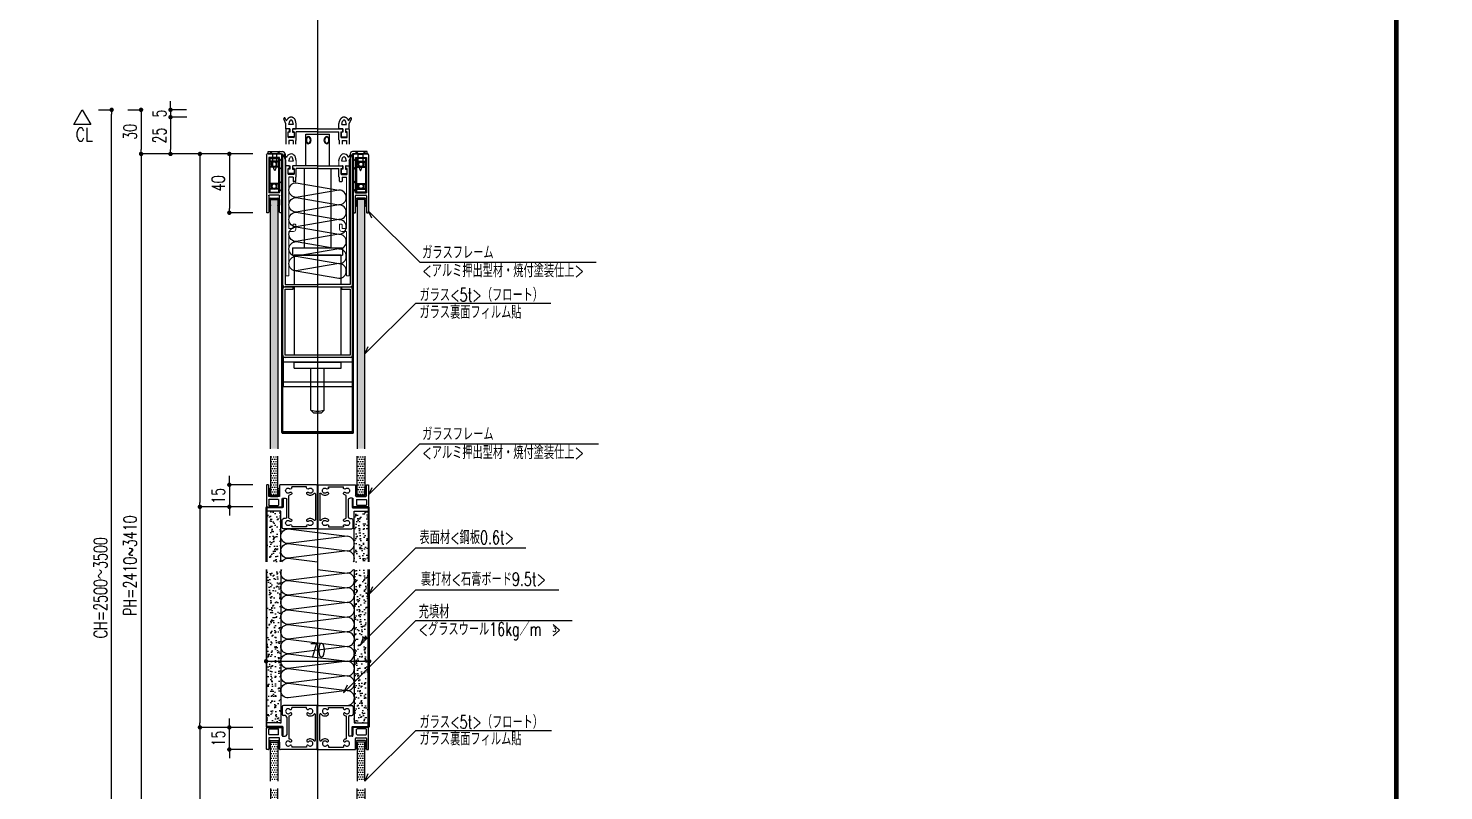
# Model space of a CAD drawing. Extents: x 21 to 47673, y 9 to 26406.
# Drawn here: x 19048 to 20010, y 19357 to 19875 of the extents above; entities that cross this region are included whole.
import ezdxf

# ---------------------------------------------------------------- set-up
doc = ezdxf.new("R2010")
doc.units = 0
doc.header["$LTSCALE"] = 10
doc.header["$PDMODE"] = 35
doc.header["$PDSIZE"] = 5
doc.linetypes.add('HIDDEN', pattern=[9.525, 6.35, -3.175])
for name, color, linetype in [('_図面枠', 7, 'Continuous'), ('_基準', 1, 'Continuous'), ('_文字', 3, 'Continuous'), ('_製品', 4, 'Continuous'), ('_製品寸法', 9, 'Continuous'), ('_製品点線', 6, 'Continuous')]:
    doc.layers.add(name, color=color, linetype=linetype)
doc.styles.add('OKAMURA', font='simplex8.shx', dxfattribs={"width": 0.7, "bigfont": 'BIGFONT.shx'})
doc.dimstyles.new('OKAMURA-003', dxfattribs={"dimscale": 3, "dimtxt": 3, "dimasz": 1, "dimexe": 0, "dimexo": 3, "dimgap": 1, "dimtad": 1, "dimdec": 3, "dimdsep": 46, "dimtxsty": 'OKAMURA', "dimblk1": 'DOT', "dimblk2": 'DOT', "dimsah": 1, "dimcen": 0, "dimclrd": 9, "dimclre": 9, "dimclrt": 3, "dimadec": 0, "dimazin": 0, "dimtfac": 1, "dimtdec": 3, "dimtix": 1, "dimtmove": 2, "dimatfit": 3, "dimldrblk": 'NONE', "dimfxl": 0, "dimtolj": 1, "dimarcsym": 0})
pattern_1 = [(127.5, (-4866.6654, -2766.763), (-4.8941324, -0.160003), [0, -3.8608, 0, -4.318, 0, -4.1275]), (97.5, (-4866.6654, -2766.763), (-7.168251, 4.495233), [0, -2.0828, 0, -3.4798, 0, -1.3335]), (57.5, (-4866.6654, -2769.887), (-0.014372, 7.9099237), [0, -1.27, 0, -4.572, 0, -5.969]), (47.5, (-4866.6654, -2769.887), (-2.229293, 7.6355645), [0, -0.635, 0, -2.9972, 0, -3.429])]
pattern_2 = [(127.5, (-4866.6654, -2761.763), (-4.8941324, -0.160003), [0, -3.8608, 0, -4.318, 0, -4.1275]), (97.5, (-4866.6654, -2761.763), (-7.168251, 4.495233), [0, -2.0828, 0, -3.4798, 0, -1.3335]), (57.5, (-4866.6654, -2764.887), (-0.014372, 7.9099237), [0, -1.27, 0, -4.572, 0, -5.969]), (47.5, (-4866.6654, -2764.887), (-2.229293, 7.6355645), [0, -0.635, 0, -2.9972, 0, -3.429])]

# ---------------------------------------------------------------- blocks, each defined once
blk = doc.blocks.new('WAKU')
at = {"layer": '_図面枠', "color": 7, "const_width": 1}
blk.add_lwpolyline([(803, 565), (0, 565), (0, 0), (803, 0)], close=True, dxfattribs=at)
blk = doc.blocks.new('_DOT')
at = {"color": 0, "linetype": 'ByBlock'}
blk.add_line((-0.5, 0), (-1, 0), dxfattribs=at)
at = {"color": 0, "linetype": 'ByBlock', "const_width": 0.5}
blk.add_lwpolyline([(-0.25, 0, 1), (0.25, 0, 1)], format="xyb", close=True, dxfattribs=at)
blk = doc.blocks.new('*D1353')
at = {"layer": '_製品寸法', "color": 9, "lineweight": -2, "transparency": 16777216}
for p, q in [((-149, 650), (-140, 650)), ((-140, 2.98), (-140, 647)), ((-149, -0.02), (-140, -0.02))]:
    blk.add_line(p, q, dxfattribs=at)
at = {"layer": 'Defpoints', "color": 0, "transparency": 16777216}
for p in [(-140, 650), (-140, 650), (-140, -0.02)]:
    blk.add_point(p, dxfattribs=at)
at = {"layer": '_製品寸法', "color": 9, "lineweight": -2, "transparency": 16777216, "xscale": 3, "yscale": 3, "zscale": 3}
for p, rotation in [((-140, 650), 90), ((-140, -0.02), 270)]:
    blk.add_blockref('_DOT', p, dxfattribs=dict(at, rotation=rotation))
at = {"layer": '_製品寸法', "color": 3, "transparency": 16777216, "insert": (-147.5, 324.99), "char_height": 9, "attachment_point": 5, "rotation": 90, "style": 'OKAMURA'}
blk.add_mtext('\\A1;CH=2500～3500', dxfattribs=at)
blk = doc.blocks.new('_None')
blk = doc.blocks.new('*D1354')
at = {"layer": '_製品寸法', "color": 9, "lineweight": -2, "transparency": 16777216}
for p, q in [((-129, 650), (-120, 650)), ((-120, 647), (-120, 623)), ((-44, 620), (-120, 620))]:
    blk.add_line(p, q, dxfattribs=at)
at = {"layer": 'Defpoints', "color": 0, "transparency": 16777216}
for p in [(-120, 650), (-120, 620), (-35, 620)]:
    blk.add_point(p, dxfattribs=at)
at = {"layer": '_製品寸法', "color": 9, "lineweight": -2, "transparency": 16777216, "xscale": 3, "yscale": 3, "zscale": 3}
for p, rotation in [((-120, 650), 90), ((-120, 620), 270)]:
    blk.add_blockref('_DOT', p, dxfattribs=dict(at, rotation=rotation))
at = {"layer": '_製品寸法', "color": 3, "transparency": 16777216, "insert": (-127.5, 635), "char_height": 9, "attachment_point": 5, "rotation": 90, "style": 'OKAMURA'}
blk.add_mtext('\\A1;30', dxfattribs=at)
blk = doc.blocks.new('*D1355')
at = {"layer": '_製品寸法', "color": 9, "lineweight": -2, "transparency": 16777216}
for p, q in [((-44, 620), (-120, 620)), ((-120, 617), (-120, 63)), ((-44, 60), (-120, 60))]:
    blk.add_line(p, q, dxfattribs=at)
at = {"layer": 'Defpoints', "color": 0, "transparency": 16777216}
for p in [(-35, 620), (-120, 60), (-35, 60)]:
    blk.add_point(p, dxfattribs=at)
at = {"layer": '_製品寸法', "color": 9, "lineweight": -2, "transparency": 16777216, "xscale": 3, "yscale": 3, "zscale": 3}
for p, rotation in [((-120, 620), 90), ((-120, 60), 270)]:
    blk.add_blockref('_DOT', p, dxfattribs=dict(at, rotation=rotation))
at = {"layer": '_製品寸法', "color": 3, "transparency": 16777216, "insert": (-127.5, 340), "char_height": 9, "attachment_point": 5, "rotation": 90, "style": 'OKAMURA'}
blk.add_mtext('\\A1;PH=2410~3410', dxfattribs=at)
blk = doc.blocks.new('*D1359')
at = {"layer": '_製品寸法', "color": 9, "lineweight": -2, "transparency": 16777216}
for p, q in [((-44, 620), (-80, 620)), ((-80, 617), (-80, 383)), ((-44, 380), (-80, 380))]:
    blk.add_line(p, q, dxfattribs=at)
at = {"layer": 'Defpoints', "color": 0, "transparency": 16777216}
for p in [(-35, 620), (-80, 380), (-35, 380)]:
    blk.add_point(p, dxfattribs=at)
at = {"layer": '_製品寸法', "color": 9, "lineweight": -2, "transparency": 16777216, "xscale": 3, "yscale": 3, "zscale": 3}
for p, rotation in [((-80, 620), 90), ((-80, 380), 270)]:
    blk.add_blockref('_DOT', p, dxfattribs=dict(at, rotation=rotation))
blk = doc.blocks.new('*D1360')
at = {"layer": '_製品寸法', "color": 9, "lineweight": -2, "transparency": 16777216}
for p, q in [((-44, 380), (-80, 380)), ((-80, 377), (-80, 233)), ((-44, 230), (-80, 230))]:
    blk.add_line(p, q, dxfattribs=at)
at = {"layer": 'Defpoints', "color": 0, "transparency": 16777216}
for p in [(-35, 380), (-80, 230), (-35, 230)]:
    blk.add_point(p, dxfattribs=at)
at = {"layer": '_製品寸法', "color": 9, "lineweight": -2, "transparency": 16777216, "xscale": 3, "yscale": 3, "zscale": 3}
for p, rotation in [((-80, 380), 90), ((-80, 230), 270)]:
    blk.add_blockref('_DOT', p, dxfattribs=dict(at, rotation=rotation))
blk = doc.blocks.new('*D1361')
at = {"layer": '_製品寸法', "color": 9, "lineweight": -2, "transparency": 16777216}
for p, q in [((-44, 230), (-80, 230)), ((-80, 227), (-80, 63)), ((-44, 60), (-80, 60))]:
    blk.add_line(p, q, dxfattribs=at)
at = {"layer": 'Defpoints', "color": 0, "transparency": 16777216}
for p in [(-35, 230), (-80, 60), (-35, 60)]:
    blk.add_point(p, dxfattribs=at)
at = {"layer": '_製品寸法', "color": 9, "lineweight": -2, "transparency": 16777216, "xscale": 3, "yscale": 3, "zscale": 3}
for p, rotation in [((-80, 230), 90), ((-80, 60), 270)]:
    blk.add_blockref('_DOT', p, dxfattribs=dict(at, rotation=rotation))
blk = doc.blocks.new('*D1362')
at = {"layer": '_製品寸法', "color": 9, "lineweight": -2, "transparency": 16777216}
for p, q in [((-44, 620), (-60, 620)), ((-60, 617), (-60, 583)), ((-44, 580), (-60, 580))]:
    blk.add_line(p, q, dxfattribs=at)
at = {"layer": 'Defpoints', "color": 0, "transparency": 16777216}
for p in [(-35, 620), (-60, 580), (-35, 580)]:
    blk.add_point(p, dxfattribs=at)
at = {"layer": '_製品寸法', "color": 9, "lineweight": -2, "transparency": 16777216, "xscale": 3, "yscale": 3, "zscale": 3}
for p, rotation in [((-60, 620), 90), ((-60, 580), 270)]:
    blk.add_blockref('_DOT', p, dxfattribs=dict(at, rotation=rotation))
at = {"layer": '_製品寸法', "color": 3, "transparency": 16777216, "insert": (-67.5, 600), "char_height": 9, "attachment_point": 5, "rotation": 90, "style": 'OKAMURA'}
blk.add_mtext('\\A1;40', dxfattribs=at)
blk = doc.blocks.new('*D1363')
at = {"layer": '_製品寸法', "color": 9, "lineweight": -2, "transparency": 16777216}
for p, q in [((-60, 398), (-60, 401)), ((-44, 395), (-60, 395)), ((-60, 395), (-60, 380)), ((-44, 380), (-60, 380)), ((-60, 377), (-60, 374))]:
    blk.add_line(p, q, dxfattribs=at)
at = {"layer": 'Defpoints', "color": 0, "transparency": 16777216}
for p in [(-35, 395), (-60, 380), (-35, 380)]:
    blk.add_point(p, dxfattribs=at)
at = {"layer": '_製品寸法', "color": 9, "lineweight": -2, "transparency": 16777216, "xscale": 3, "yscale": 3, "zscale": 3}
for p, rotation in [((-60, 395), 270), ((-60, 380), 90)]:
    blk.add_blockref('_DOT', p, dxfattribs=dict(at, rotation=rotation))
at = {"layer": '_製品寸法', "color": 3, "transparency": 16777216, "insert": (-67.5, 387.5), "char_height": 9, "attachment_point": 5, "rotation": 90, "style": 'OKAMURA'}
blk.add_mtext('\\A1;15', dxfattribs=at)
blk = doc.blocks.new('*D1364')
at = {"layer": '_製品寸法', "color": 9, "lineweight": -2, "transparency": 16777216}
for p, q in [((-60, 233), (-60, 236)), ((-44, 230), (-60, 230)), ((-60, 215), (-60, 230)), ((-44, 215), (-60, 215)), ((-60, 212), (-60, 209))]:
    blk.add_line(p, q, dxfattribs=at)
at = {"layer": 'Defpoints', "color": 0, "transparency": 16777216}
for p in [(-60, 230), (-35, 230), (-35, 215)]:
    blk.add_point(p, dxfattribs=at)
at = {"layer": '_製品寸法', "color": 9, "lineweight": -2, "transparency": 16777216, "xscale": 3, "yscale": 3, "zscale": 3}
for p, rotation in [((-60, 230), 270), ((-60, 215), 90)]:
    blk.add_blockref('_DOT', p, dxfattribs=dict(at, rotation=rotation))
at = {"layer": '_製品寸法', "color": 3, "transparency": 16777216, "insert": (-67.5, 222.5), "char_height": 9, "attachment_point": 5, "rotation": 90, "style": 'OKAMURA'}
blk.add_mtext('\\A1;15', dxfattribs=at)
blk = doc.blocks.new('*D1366')
at = {"layer": '_製品寸法', "color": 9, "lineweight": -2, "transparency": 16777216}
for p, q in [((-35, 284), (-35, 275)), ((35, 284), (35, 275)), ((-32, 275), (32, 275))]:
    blk.add_line(p, q, dxfattribs=at)
at = {"layer": 'Defpoints', "color": 0, "transparency": 16777216}
for p in [(-35, 275), (35, 275), (35, 275)]:
    blk.add_point(p, dxfattribs=at)
at = {"layer": '_製品寸法', "color": 9, "lineweight": -2, "transparency": 16777216, "xscale": 3, "yscale": 3, "zscale": 3, "rotation": 180}
blk.add_blockref('_DOT', (-35, 275), dxfattribs=at)
at = {"layer": '_製品寸法', "color": 9, "lineweight": -2, "transparency": 16777216, "xscale": 3, "yscale": 3, "zscale": 3}
blk.add_blockref('_DOT', (35, 275), dxfattribs=at)
at = {"layer": '_製品寸法', "color": 3, "transparency": 16777216, "insert": (0, 282.5), "char_height": 9, "attachment_point": 5, "style": 'OKAMURA'}
blk.add_mtext('\\A1;70', dxfattribs=at)
blk = doc.blocks.new('A$C06EE46BC')
at = {"layer": '_製品'}
for p, q in [((10.5, 29), (10.5, 24)), ((34, 30), (11.5, 30)), ((34.5, 0.5), (34.5, 29.5)), ((34.9, 0.5), (34.9, 29.5)), ((35.4, 30), (57.9, 30)), ((58.9, 29), (58.9, 24)), ((12.7, 23), (11.5, 23)), ((13.7, 22), (13.7, 10)), ((15.2, 22.79), (15.2, 7.21)), ((27.26, 28.5), (17.14, 28.5)), ((17.14, 27.84), (17.14, 28.5)), ((27.26, 27.84), (27.26, 28.5)), ((33.2, 6.25), (33.2, 23.75)), ((36.2, 6.25), (36.2, 23.75)), ((42.14, 28.5), (52.26, 28.5)), ((42.14, 27.84), (42.14, 28.5)), ((52.26, 27.84), (52.26, 28.5)), ((54.2, 22.79), (54.2, 7.21)), ((55.7, 22), (55.7, 10)), ((56.7, 23), (57.9, 23)), ((0, 0.3), (0, 14.5)), ((0.5, 15), (10.2, 15)), ((1.5, 10.3), (1.5, 13.7)), ((1.8, 14), (7.9, 14)), ((7.9, 10), (1.8, 10)), ((8.2, 10.3), (8.2, 13.7)), ((10.7, 9.5), (10.7, 14.5)), ((58.7, 9.5), (58.7, 14.5)), ((68.9, 15), (59.2, 15)), ((61.2, 10.3), (61.2, 13.7)), ((67.6, 14), (61.5, 14)), ((61.5, 10), (67.6, 10)), ((67.9, 10.3), (67.9, 13.7)), ((69.4, 0.3), (69.4, 14.5)), ((1.5, 7.5), (1.5, 0.3)), ((8.4, 8), (2, 8)), ((8.9, 0.3), (8.9, 7.5)), ((11.2, 9), (12.7, 9)), ((17.14, 2.16), (17.14, 1.5)), ((27.26, 1.5), (17.14, 1.5)), ((27.26, 2.16), (27.26, 1.5)), ((42.14, 2.16), (42.14, 1.5)), ((42.14, 1.5), (52.26, 1.5)), ((52.26, 2.16), (52.26, 1.5)), ((58.2, 9), (56.7, 9)), ((60.5, 0.3), (60.5, 7.5)), ((61, 8), (67.4, 8)), ((67.9, 7.5), (67.9, 0.3)), ((1.2, 0), (0.3, 0)), ((34, 0), (9.2, 0)), ((35.4, 0), (60.2, 0)), ((68.2, 0), (69.1, 0))]:
    blk.add_line(p, q, dxfattribs=at)
for centre, radius, start, end in [((11.5, 29), 1, 90, 180), ((34, 29.5), 0.5, 0, 90), ((35.4, 29.5), 0.5, 90, 180), ((57.9, 29), 1, 360, 90), ((11.5, 24), 1, 180, 270), ((12.7, 22), 1, 0, 90), ((14.7, 26), 1.75, 47.45309, 180.02135), ((14.7, 26), 1.75, 179.97865, 312.54691), ((14.7, 26), 3.25, 278.84988, 313.41697), ((16.39, 27.84), 0.75, 227.4441, 360), ((16.39, 24.16), 0.75, 308.78596, 132.5559), ((28.01, 27.84), 0.75, 180, 312.5559), ((28.01, 24.16), 0.75, 47.4441, 231.21404), ((29.7, 26), 3.25, 226.58303, 323.1301), ((29.7, 26), 1.75, 359.97865, 132.54691), ((29.7, 26), 1.75, 227.45309, 0.02135), ((32.7, 23.75), 0.5, 0, 143.1301), ((36.7, 23.75), 0.5, 36.8699, 180), ((39.7, 26), 3.25, 216.8699, 313.41697), ((39.7, 26), 1.75, 47.45309, 180.02135), ((39.7, 26), 1.75, 179.97865, 312.54691), ((41.39, 27.84), 0.75, 227.4441, 360), ((41.39, 24.16), 0.75, 308.78596, 132.5559), ((53.01, 27.84), 0.75, 180, 312.5559), ((53.01, 24.16), 0.75, 47.4441, 231.21404), ((54.7, 26), 3.25, 226.58303, 261.15012), ((54.7, 26), 1.75, 359.97865, 132.54691), ((54.7, 26), 1.75, 227.45309, 0.02135), ((56.7, 22), 1, 90, 180), ((57.9, 24), 1, 270, 360), ((0.5, 14.5), 0.5, 90, 180), ((1.8, 13.7), 0.3, 90, 180), ((1.8, 10.3), 0.3, 180, 270), ((7.9, 13.7), 0.3, 360, 90), ((7.9, 10.3), 0.3, 270, 360), ((10.2, 14.5), 0.5, 360, 90), ((12.7, 10), 1, 270, 0), ((56.7, 10), 1, 180, 270), ((59.2, 14.5), 0.5, 90, 180), ((61.5, 13.7), 0.3, 90, 180), ((61.5, 10.3), 0.3, 180, 270), ((67.6, 13.7), 0.3, 360, 90), ((67.6, 10.3), 0.3, 270, 360), ((68.9, 14.5), 0.5, 360, 90), ((0.3, 0.3), 0.3, 180, 270), ((1.2, 0.3), 0.3, 270, 360), ((2, 7.5), 0.5, 90, 180), ((8.4, 7.5), 0.5, 360, 90), ((9.2, 0.3), 0.3, 180, 270), ((11.2, 9.5), 0.5, 180, 270), ((14.7, 4), 1.75, 47.45309, 180.02135), ((14.7, 4), 1.75, 179.97865, 312.54691), ((14.7, 4), 3.25, 46.58303, 81.15012), ((16.39, 5.84), 0.75, 227.4441, 51.21404), ((16.39, 2.16), 0.75, 0, 132.5559), ((28.01, 5.84), 0.75, 128.78596, 312.5559), ((28.01, 2.16), 0.75, 47.4441, 180), ((29.7, 4), 3.25, 36.8699, 133.41697), ((29.7, 4), 1.75, 359.97865, 132.54691), ((29.7, 4), 1.75, 227.45309, 0.02135), ((32.7, 6.25), 0.5, 216.8699, 0), ((34, 0.5), 0.5, 270, 0), ((35.4, 0.5), 0.5, 180, 270), ((36.7, 6.25), 0.5, 180, 323.1301), ((39.7, 4), 3.25, 46.58303, 143.1301), ((39.7, 4), 1.75, 47.45309, 180.02135), ((39.7, 4), 1.75, 179.97865, 312.54691), ((41.39, 5.84), 0.75, 227.4441, 51.21404), ((41.39, 2.16), 0.75, 360, 132.5559), ((53.01, 5.84), 0.75, 128.78596, 312.5559), ((53.01, 2.16), 0.75, 47.4441, 180), ((54.7, 4), 3.25, 98.84988, 133.41697), ((54.7, 4), 1.75, 359.97865, 132.54691), ((54.7, 4), 1.75, 227.45309, 0.02135), ((58.2, 9.5), 0.5, 270, 0), ((60.2, 0.3), 0.3, 270, 0), ((61, 7.5), 0.5, 90, 180), ((67.4, 7.5), 0.5, 0, 90), ((68.2, 0.3), 0.3, 180, 270), ((69.1, 0.3), 0.3, 270, 360)]:
    blk.add_arc(centre, radius, start, end, dxfattribs=at)
blk = doc.blocks.new('A$C586F11A2')
at = {"layer": '_製品'}
for p, q in [((0, 0), (0, 23)), ((0, 23), (7, 23)), ((0.5, 0), (0.5, 23)), ((6.5, 0), (6.5, 23)), ((7, 0), (7, 23)), ((0, 0), (7, 0))]:
    blk.add_line(p, q, dxfattribs=at)
at = {"layer": '_製品', "linetype": 'HIDDEN'}
for p, q in [((7, 21), (0, 21)), ((7, 20.5), (0, 20.5)), ((7, 17.5), (0, 17.5)), ((7, 17), (0, 17)), ((7, 6), (0, 6)), ((7, 5.5), (0, 5.5)), ((7, 2.5), (0, 2.5)), ((7, 2), (0, 2))]:
    blk.add_line(p, q, dxfattribs=at)
at = {"layer": '_製品'}
for centre, radius in [((3.5, 19), 2), ((3.5, 19), 1.5), ((3.5, 4), 2), ((3.5, 4), 1.5)]:
    blk.add_circle(centre, radius, dxfattribs=at)
blk = doc.blocks.new('A$C35AC1B92')
at = {"layer": '_製品'}
for p, q in [((0, 0.5), (0, 39.7)), ((1.2, 40), (0.3, 40)), ((1.5, 28.5), (1.5, 39.7)), ((8.9, 39.7), (8.9, 28.5)), ((10.1, 40), (9.2, 40)), ((10.4, 39.7), (10.4, 0.5)), ((1.5, 2.5), (1.5, 26.5)), ((8.9, 26.5), (1.5, 26.5)), ((8.4, 28), (2, 28)), ((8.9, 26.5), (8.9, 2.5)), ((10.4, 25.5), (8.9, 24)), ((10.4, 18.5), (8.9, 20)), ((10.4, 10.5), (8.9, 9)), ((9.9, 0), (0.5, 0)), ((8.9, 2.5), (1.5, 2.5)), ((10.4, 3.5), (8.9, 5))]:
    blk.add_line(p, q, dxfattribs=at)
for centre, radius, start, end in [((0.3, 39.7), 0.3, 90, 180), ((1.2, 39.7), 0.3, 0, 90), ((9.2, 39.7), 0.3, 90, 180), ((10.1, 39.7), 0.3, 0, 90), ((2, 28.5), 0.5, 180, 270), ((8.4, 28.5), 0.5, 270, 0), ((0.5, 0.5), 0.5, 180, 270), ((9.9, 0.5), 0.5, 270, 0)]:
    blk.add_arc(centre, radius, start, end, dxfattribs=at)
blk = doc.blocks.new('A$C2D1B1AE5')
at = {"layer": '_製品'}
for p, q in [((0, 188), (0.6, 188)), ((0, 0.6), (0, 188)), ((0.6, 0.6), (0.6, 188)), ((48, 188), (48.6, 188)), ((48, 0.6), (48, 188)), ((48.6, 0.6), (48.6, 188)), ((0.6, 178), (0, 178)), ((48.6, 178), (48, 178)), ((0.6, 173), (0, 173)), ((0.6, 168), (0, 168)), ((48.6, 173), (48, 173)), ((48.6, 168), (48, 168)), ((0.6, 1.2), (48, 1.2)), ((0.6, 0.6), (48, 0.6)), ((0.6, 0), (48, 0))]:
    blk.add_line(p, q, dxfattribs=at)
for centre, start, end in [((0.6, 0.6), 180, 270), ((48, 0.6), 270, 360)]:
    blk.add_arc(centre, 0.6, start, end, dxfattribs=at)
blk = doc.blocks.new('A$C21127881')
at = {"layer": '_製品'}
for p, q in [((1.53, 78.5), (0.02, 81.79)), ((1.92, 80.5), (0.91, 82.25)), ((1.92, 80.5), (2.36, 81.37)), ((3.47, 78), (4.06, 80.26)), ((6.59, 78), (6, 80.26)), ((8.53, 78.5), (7.93, 80.77)), ((37.53, 78.5), (38.13, 80.77)), ((39.47, 78), (40.06, 80.26)), ((42.59, 78), (42, 80.26)), ((44.14, 80.5), (43.7, 81.37)), ((44.14, 80.5), (45.15, 82.25)), ((44.53, 78.5), (46.04, 81.79)), ((3.53, 75), (1.83, 75)), ((2.93, 69.4), (2.93, 73)), ((2.93, 73), (3.83, 73)), ((3.03, 69.7), (3.03, 72.7)), ((4.08, 72.7), (3.03, 72.7)), ((7.03, 69.7), (3.03, 69.7)), ((6.83, 69.1), (3.23, 69.1)), ((3.83, 73), (3.83, 74.7)), ((4.08, 75), (4.08, 72.7)), ((5.98, 75), (5.98, 72.7)), ((5.98, 72.7), (7.03, 72.7)), ((6.03, 74.7), (6.03, 73)), ((7.13, 73), (6.03, 73)), ((22.73, 75), (6.33, 75)), ((7.03, 72.7), (7.03, 69.7)), ((7.13, 73), (7.13, 69.4)), ((8.53, 67.5), (8.53, 73)), ((23.03, 73), (8.53, 73)), ((22.73, 75), (23.03, 74.7)), ((23.33, 75), (23.03, 74.7)), ((23.03, 73), (37.53, 73)), ((23.33, 75), (39.73, 75)), ((37.53, 67.5), (37.53, 73)), ((38.93, 73), (40.03, 73)), ((38.93, 73), (38.93, 69.4)), ((39.03, 72.7), (39.03, 69.7)), ((40.08, 72.7), (39.03, 72.7)), ((39.03, 69.7), (43.03, 69.7)), ((39.23, 69.1), (42.83, 69.1)), ((40.03, 74.7), (40.03, 73)), ((40.08, 75), (40.08, 72.7)), ((41.98, 75), (41.98, 72.7)), ((41.98, 72.7), (43.03, 72.7)), ((42.23, 73), (42.23, 74.7)), ((43.13, 73), (42.23, 73)), ((42.53, 75), (44.23, 75)), ((43.03, 69.7), (43.03, 72.7)), ((43.13, 69.4), (43.13, 73)), ((6.43, 67.2), (3.43, 67.2)), ((6.43, 67.2), (6.43, 64.5)), ((7.83, 64.2), (6.73, 64.2)), ((8.23, 67.2), (8.13, 67.2)), ((8.13, 64.5), (8.13, 67.2)), ((37.83, 67.2), (37.93, 67.2)), ((37.93, 64.5), (37.93, 67.2)), ((38.23, 64.2), (39.33, 64.2)), ((39.63, 67.2), (42.63, 67.2)), ((39.63, 67.2), (39.63, 64.5))]:
    blk.add_line(p, q, dxfattribs=at)
at = {"layer": '_製品', "lineweight": 15}
for p, q in [((1.53, 75), (1.53, 78.5)), ((6.59, 78), (3.47, 78)), ((8.53, 75), (8.53, 78.5)), ((37.53, 75), (37.53, 78.5)), ((39.47, 78), (42.59, 78)), ((44.53, 75), (44.53, 78.5)), ((4.08, 75), (1.53, 75)), ((1.53, 74.7), (1.53, 0.3)), ((5.98, 75), (8.53, 75)), ((5.98, 75), (5.98, 72.7)), ((40.08, 75), (37.53, 75)), ((40.08, 75), (40.08, 72.7)), ((41.98, 75), (44.53, 75)), ((44.53, 74.7), (44.53, 0.3)), ((3.43, 67.2), (3.43, 32.2)), ((42.63, 67.2), (42.63, 32.2)), ((6.43, 32.2), (3.43, 32.2)), ((3.43, 30.3), (3.43, 0.3)), ((6.63, 30.3), (3.43, 30.3)), ((6.43, 32.2), (6.43, 34.9)), ((7.83, 35.2), (6.73, 35.2)), ((8.13, 31.8), (8.13, 34.9)), ((37.93, 31.8), (37.93, 34.9)), ((38.23, 35.2), (39.33, 35.2)), ((39.43, 30.3), (42.63, 30.3)), ((39.63, 32.2), (39.63, 34.9)), ((39.63, 32.2), (42.63, 32.2)), ((42.63, 30.3), (42.63, 0.3)), ((1.83, 0), (3.13, 0)), ((44.23, 0), (42.93, 0))]:
    blk.add_line(p, q, dxfattribs=at)
at = {"layer": '_製品'}
for centre, radius, start, end in [((0.47, 82), 0.5, 30.00233, 204.67075), ((5.03, 80), 3, 14.81758, 152.90813), ((5.03, 80), 1, 14.81758, 164.93495), ((41.03, 80), 3, 27.09178, 165.18233), ((41.03, 80), 1, 15.06496, 165.18233), ((45.59, 82), 0.5, 335.32916, 149.99758), ((1.83, 74.7), 0.3, 90, 180), ((3.23, 69.4), 0.3, 180, 270), ((3.53, 74.7), 0.3, 0, 90), ((6.33, 74.7), 0.3, 90, 180), ((6.83, 69.4), 0.3, 270, 0), ((8.23, 67.5), 0.3, 270, 0), ((37.83, 67.5), 0.3, 179.99991, 269.99991), ((39.23, 69.4), 0.3, 179.99991, 269.99991), ((39.73, 74.7), 0.3, 359.99991, 89.99991), ((42.53, 74.7), 0.3, 89.99991, 179.99991), ((42.83, 69.4), 0.3, 269.99991, 359.99991), ((44.23, 74.7), 0.3, 359.99991, 89.99991), ((6.73, 64.5), 0.3, 180, 270), ((7.83, 64.5), 0.3, 270, 0), ((38.23, 64.5), 0.3, 179.99991, 269.99991), ((39.33, 64.5), 0.3, 269.99991, 359.99991)]:
    blk.add_arc(centre, radius, start, end, dxfattribs=at)
at = {"layer": '_製品', "lineweight": 15}
for centre, radius, start, end in [((6.73, 34.9), 0.3, 90, 180), ((6.63, 31.8), 1.5, 270, 0), ((7.83, 34.9), 0.3, 0, 90), ((38.23, 34.9), 0.3, 89.99991, 179.99991), ((39.43, 31.8), 1.5, 179.99991, 269.99991), ((39.33, 34.9), 0.3, 359.99991, 89.99991), ((1.83, 0.3), 0.3, 179.99996, 270), ((3.13, 0.3), 0.3, 270, 359.99995), ((42.93, 0.3), 0.3, 179.99995, 269.99991), ((44.23, 0.3), 0.3, 269.99991, 359.99995)]:
    blk.add_arc(centre, radius, start, end, dxfattribs=at)
blk = doc.blocks.new('P15GPG縦')
at = {"layer": '_製品'}
h = blk.add_hatch(dxfattribs=at)
h.set_pattern_fill('DOTS', color=256, angle=180, style=0)
h.set_pattern_definition([(180, (-104.1311, -1379.4208), (-0.79375, 1.5875), [0, -1.5875])])
edge = h.paths.add_edge_path()
edge.add_line((-32, 419.5), (-32, 589))
edge.add_line((-32, 589), (-27, 589))
edge.add_line((-27, 589), (-27, 419.5))
h = blk.add_hatch(dxfattribs=at)
h.set_pattern_fill('DOTS', color=256, angle=90, style=0)
h.set_pattern_definition([(360, (4.1311, -1379.4208), (0.79375, 1.5875), [0, -1.5875])])
edge = h.paths.add_edge_path()
edge.add_line((32, 419.5), (32, 589))
edge.add_line((32, 589), (27, 589))
edge.add_line((27, 589), (27, 419.5))
h = blk.add_hatch(dxfattribs=at)
h.set_pattern_fill('DOTS', color=256, angle=180, style=0)
h.set_pattern_definition([(180, (-4.1311, 2370.6822), (-0.79375, -1.5875), [0, -1.5875])])
edge = h.paths.add_edge_path()
edge.add_line((-32, 414.5), (-32, 388))
edge.add_line((-32, 388), (-27, 388))
edge.add_line((-27, 388), (-27, 414.5))
h = blk.add_hatch(dxfattribs=at)
h.set_pattern_fill('DOTS', color=256, angle=90, style=0)
h.set_pattern_definition([(1e-14, (4.1311, 2370.6822), (0.79375, -1.5875), [0, -1.5875])])
edge = h.paths.add_edge_path()
edge.add_line((32, 414.5), (32, 388))
edge.add_line((32, 388), (27, 388))
edge.add_line((27, 388), (27, 414.5))
h = blk.add_hatch(dxfattribs=at)
h.set_pattern_fill('AR-SAND', color=256, scale=0.1, angle=90, style=0)
h.set_pattern_definition(pattern_2)
edge = h.paths.add_edge_path()
edge.add_line((-24.9, 342.5), (-24.9, 377))
edge.add_line((-24.9, 377), (-34.4, 377))
edge.add_line((-34.4, 377), (-34.4, 342.5))
h = blk.add_hatch(dxfattribs=at)
h.set_pattern_fill('AR-SAND', color=256, scale=0.1, angle=90, style=0)
h.set_pattern_definition(pattern_2)
edge = h.paths.add_edge_path()
edge.add_line((24.9, 342.5), (24.9, 377))
edge.add_line((24.9, 377), (34.4, 377))
edge.add_line((34.4, 377), (34.4, 342.5))
h = blk.add_hatch(dxfattribs=at)
h.set_pattern_fill('AR-SAND', color=256, scale=0.1, angle=90, style=0)
h.set_pattern_definition(pattern_1)
edge = h.paths.add_edge_path()
edge.add_line((-24.9, 337.5), (-24.9, 233))
edge.add_line((-24.9, 233), (-34.4, 233))
edge.add_line((-34.4, 233), (-34.4, 337.5))
h = blk.add_hatch(dxfattribs=at)
h.set_pattern_fill('AR-SAND', color=256, scale=0.1, angle=90, style=0)
h.set_pattern_definition(pattern_1)
edge = h.paths.add_edge_path()
edge.add_line((24.9, 337.5), (24.9, 233))
edge.add_line((24.9, 233), (34.4, 233))
edge.add_line((34.4, 233), (34.4, 337.5))
h = blk.add_hatch(dxfattribs=at)
h.set_pattern_fill('DOTS', color=256, angle=180, style=0)
h.set_pattern_definition([(180, (-4.1311, -1720.5523), (-0.79375, 1.5875), [0, -1.5875])])
edge = h.paths.add_edge_path()
edge.add_line((-32, 193.5), (-32, 220))
edge.add_line((-32, 220), (-27, 220))
edge.add_line((-27, 220), (-27, 193.5))
h = blk.add_hatch(dxfattribs=at)
h.set_pattern_fill('DOTS', color=256, angle=90, style=0)
h.set_pattern_definition([(360, (4.1311, -1720.5523), (0.79375, 1.5875), [0, -1.5875])])
edge = h.paths.add_edge_path()
edge.add_line((32, 193.5), (32, 220))
edge.add_line((32, 220), (27, 220))
edge.add_line((27, 220), (27, 193.5))
h = blk.add_hatch(dxfattribs=at)
h.set_pattern_fill('DOTS', color=256, angle=180, style=0)
h.set_pattern_definition([(180, (-4.1311, 2029.5517), (-0.79375, -1.5875), [0, -1.5875])])
edge = h.paths.add_edge_path()
edge.add_line((-32, 188.5), (-32, 89))
edge.add_line((-32, 89), (-27, 89))
edge.add_line((-27, 89), (-27, 188.5))
h = blk.add_hatch(dxfattribs=at)
h.set_pattern_fill('DOTS', color=256, angle=90, style=0)
h.set_pattern_definition([(1e-14, (4.1311, 2029.5517), (0.79375, -1.5875), [0, -1.5875])])
edge = h.paths.add_edge_path()
edge.add_line((32, 188.5), (32, 89))
edge.add_line((32, 89), (27, 89))
edge.add_line((27, 89), (27, 188.5))
for p, q in [((-8, 633.4), (8, 633.4)), ((-8, 612), (-8, 633.4)), ((8, 612), (8, 633.4)), ((-33.65, 620), (-33.65, 621.6)), ((-33.65, 621.6), (-23.75, 621.6)), ((-33.65, 620), (-23.75, 620)), ((-32.75, 621.6), (-31.15, 620)), ((-32.15, 621.6), (-30.65, 619.85)), ((-27.65, 619.85), (-30.65, 619.85)), ((-30.65, 619.85), (-30.65, 612.22)), ((-26.15, 621.6), (-27.65, 619.85)), ((-27.65, 612.22), (-27.65, 619.85)), ((-25.55, 621.6), (-27.15, 620)), ((-23.75, 620), (-23.75, 531.2)), ((-22.15, 620), (-22.15, 531.2)), ((22.15, 620), (22.15, 531.2)), ((33.65, 621.6), (23.75, 621.6)), ((33.65, 620), (23.75, 620)), ((23.75, 620), (23.75, 531.2)), ((25.55, 621.6), (27.15, 620)), ((26.15, 621.6), (27.65, 619.85)), ((27.65, 619.85), (30.65, 619.85)), ((27.65, 612.22), (27.65, 619.85)), ((32.15, 621.6), (30.65, 619.85)), ((30.65, 619.85), (30.65, 612.22)), ((32.75, 621.6), (31.15, 620)), ((33.65, 620), (33.65, 621.6)), ((-29.15, 608.6), (-30.65, 612.22)), ((-27.65, 612.22), (-29.15, 608.6)), ((-9, 556.2), (-9, 609.91)), ((9, 609.91), (9, 556.2)), ((27.65, 612.22), (29.15, 608.6)), ((29.15, 608.6), (30.65, 612.22)), ((-33, 589), (-33, 585.1)), ((-32.2, 588.8), (-32.2, 585.67)), ((-32, 590), (-27, 590)), ((-32, 589), (-27, 589)), ((-26.8, 588.8), (-26.8, 585.67)), ((-26, 589), (-26, 585.1)), ((26, 589), (26, 585.1)), ((26.8, 588.8), (26.8, 585.67)), ((32, 590), (27, 590)), ((32, 589), (27, 589)), ((32.2, 588.8), (32.2, 585.67)), ((33, 589), (33, 585.1)), ((-17, 556.2), (17, 556.2)), ((-17, 556.2), (-17, 551.2)), ((-17, 551.2), (17, 551.2)), ((15.9, 551.2), (-15.9, 551.2)), ((-15.9, 551.2), (-15.9, 531.2)), ((15.9, 551.2), (15.9, 531.2)), ((17, 556.2), (17, 551.2)), ((-22.15, 531.2), (0, 531.2)), ((0, 529.6), (-22.15, 529.6)), ((-22.15, 529.6), (-16.5, 529.6)), ((-16.5, 528), (-16.5, 529.6)), ((-15.9, 529.6), (-15.9, 483.2)), ((22.15, 531.2), (0, 531.2)), ((0, 529.6), (22.15, 529.6)), ((15.9, 529.6), (15.9, 483.2)), ((16.5, 529.6), (22.15, 529.6)), ((16.5, 528), (16.5, 529.6)), ((-23.7, 478.2), (-23.7, 528)), ((-22.1, 483.2), (-22.1, 528)), ((-22.1, 528), (-16.5, 528)), ((16.5, 528), (22.1, 528)), ((22.1, 528), (22.1, 483.2)), ((23.7, 528), (23.7, 478.2)), ((23.5, 481.6), (-23.5, 481.6)), ((-23.5, 481.6), (-23.5, 478.4)), ((23.5, 481.6), (-23.5, 481.6)), ((-23.5, 481.6), (-23.5, 461.6)), ((22.9, 481.6), (-22.9, 481.6)), ((22.1, 483.2), (-22.1, 483.2)), ((15.9, 483.2), (-15.9, 483.2)), ((15.9, 483.2), (-15.9, 483.2)), ((23.5, 481.6), (23.5, 478.4)), ((23.5, 481.6), (23.5, 461.6)), ((23.5, 478.4), (-23.5, 478.4)), ((23.5, 478.4), (-23.5, 478.4)), ((-16, 478.4), (16, 478.4)), ((-16, 478.4), (16, 478.4)), ((-16, 474.4), (-16, 478.4)), ((-16, 474.4), (16, 474.4)), ((-4.5, 445.64), (-4.5, 474.4)), ((4.5, 445.64), (4.5, 474.4)), ((16, 474.4), (16, 478.4)), ((23.5, 464.8), (-23.5, 464.8)), ((23.5, 461.6), (-23.5, 461.6)), ((-2.5, 443.64), (-4.5, 445.64)), ((2.5, 443.64), (-2.5, 443.64)), ((4.5, 445.64), (2.5, 443.64)), ((-33, 388), (-33, 391.9)), ((-32.2, 388.2), (-32.2, 391.33)), ((-32, 388), (-27, 388)), ((-32, 387), (-27, 387)), ((-26.8, 388.2), (-26.8, 391.33)), ((-26, 388), (-26, 391.9)), ((26, 388), (26, 391.9)), ((26.8, 388.2), (26.8, 391.33)), ((32, 388), (27, 388)), ((32, 387), (27, 387)), ((32.2, 388.2), (32.2, 391.33)), ((33, 388), (33, 391.9)), ((-33, 220), (-33, 216.1)), ((-32.2, 219.8), (-32.2, 216.67)), ((-32, 221), (-27, 221)), ((-32, 220), (-27, 220)), ((-26.8, 219.8), (-26.8, 216.67)), ((-26, 220), (-26, 216.1)), ((26, 220), (26, 216.1)), ((26.8, 219.8), (26.8, 216.67)), ((32, 221), (27, 221)), ((32, 220), (27, 220)), ((32.2, 219.8), (32.2, 216.67)), ((33, 220), (33, 216.1))]:
    blk.add_line(p, q, dxfattribs=at)
at = {"layer": '_製品', "color": 6, "linetype": 'ByBlock', "ltscale": 0.5}
blk.add_line((-14.5, 540.41), (14.5, 535.41), dxfattribs=at)
for points in [[(14.5, 585.41), (14.5, 585.41, 0.414214), (19.5, 590.41), (19.5, 590.41, 0.414214), (14.5, 595.41), (14.5, 595.41), (-14.5, 590.41), (-14.5, 590.41, -0.414214), (-19.5, 595.41), (-19.5, 595.41, -0.414214), (-14.5, 600.41), (-14.5, 600.41), (14.5, 595.41)], [(14.5, 575.41), (14.5, 575.41, 0.414214), (19.5, 580.41), (19.5, 580.41, 0.414214), (14.5, 585.41), (14.5, 585.41), (-14.5, 580.41), (-14.5, 580.41, -0.414214), (-19.5, 585.41), (-19.5, 585.41, -0.414214), (-14.5, 590.41), (-14.5, 590.41), (14.5, 585.41)], [(14.5, 565.41), (14.5, 565.41, 0.414214), (19.5, 570.41), (19.5, 570.41, 0.414214), (14.5, 575.41), (14.5, 575.41), (-14.5, 570.41), (-14.5, 570.41, -0.414214), (-19.5, 575.41), (-19.5, 575.41, -0.414214), (-14.5, 580.41), (-14.5, 580.41), (14.5, 575.41)], [(14.5, 555.41), (14.5, 555.41, 0.414214), (19.5, 560.41), (19.5, 560.41, 0.414214), (14.5, 565.41), (14.5, 565.41), (-14.5, 560.41), (-14.5, 560.41, -0.414214), (-19.5, 565.41), (-19.5, 565.41, -0.414214), (-14.5, 570.41), (-14.5, 570.41), (14.5, 565.41)], [(14.5, 545.41), (14.5, 545.41, 0.414214), (19.5, 550.41), (19.5, 550.41, 0.414214), (14.5, 555.41), (14.5, 555.41), (-14.5, 550.41), (-14.5, 550.41, -0.414214), (-19.5, 555.41), (-19.5, 555.41, -0.414214), (-14.5, 560.41), (-14.5, 560.41), (14.5, 555.41)], [(14.5, 535.41), (14.5, 535.41, 0.414214), (19.5, 540.41), (19.5, 540.41, 0.414214), (14.5, 545.41), (14.5, 545.41), (-14.5, 540.41), (-14.5, 540.41, -0.414214), (-19.5, 545.41), (-19.5, 545.41, -0.414214), (-14.5, 550.41), (-14.5, 550.41), (14.5, 545.41)]]:
    blk.add_lwpolyline(points, format="xyb", dxfattribs=at)
at = {"layer": '_製品'}
for points in [[(-32, 419.5), (-32, 589), (-27, 589), (-27, 419.5)], [(32, 419.5), (32, 589), (27, 589), (27, 419.5)], [(-32, 414.5), (-32, 388), (-27, 388), (-27, 414.5)], [(32, 414.5), (32, 388), (27, 388), (27, 414.5)], [(-24.9, 342.5), (-24.9, 377), (-34.4, 377), (-34.4, 342.5)], [(24.9, 342.5), (24.9, 377), (34.4, 377), (34.4, 342.5)], [(-24.9, 337.5), (-24.9, 233), (-34.4, 233), (-34.4, 337.5)], [(24.9, 337.5), (24.9, 233), (34.4, 233), (34.4, 337.5)], [(-32, 193.5), (-32, 220), (-27, 220), (-27, 193.5)], [(32, 193.5), (32, 220), (27, 220), (27, 193.5)], [(-32, 188.5), (-32, 89), (-27, 89), (-27, 188.5)], [(32, 188.5), (32, 89), (27, 89), (27, 188.5)]]:
    blk.add_lwpolyline(points, dxfattribs=at)
for points in [[(-35, 342.5), (-35, 379.4, -0.414214), (-34.4, 380), (-24, 380), (-24, 385.2), (-23.4, 385.2), (-23.4, 380, -0.414214), (-24, 379.4), (-34.4, 379.4), (-34.4, 342.5)], [(35, 342.5), (35, 379.4, 0.414214), (34.4, 380), (24, 380), (24, 385.2), (23.4, 385.2), (23.4, 380, 0.414214), (24, 379.4), (34.4, 379.4), (34.4, 342.5)], [(-35, 337.5), (-35, 230.6, 0.414214), (-34.4, 230), (-24, 230), (-24, 224.8), (-23.4, 224.8), (-23.4, 230, 0.414214), (-24, 230.6), (-34.4, 230.6), (-34.4, 337.5)], [(35, 337.5), (35, 230.6, -0.414214), (34.4, 230), (24, 230), (24, 224.8), (23.4, 224.8), (23.4, 230, -0.414214), (24, 230.6), (34.4, 230.6), (34.4, 337.5)]]:
    blk.add_lwpolyline(points, format="xyb", dxfattribs=at)
at = {"layer": '_製品', "ltscale": 0.5}
for points in [[(20, 350), (20, 350, 0.414214), (25, 355), (25, 355, 0.414214), (20, 360), (20, 360), (-20, 355), (-20, 355, -0.414214), (-25, 360), (-25, 360, -0.414214), (-20, 365), (-20, 365), (20, 360)], [(24.33, 342.5, 0.131624), (25, 345), (25, 345, 0.414214), (20, 350), (20, 350), (-20, 345), (-20, 345, -0.414214), (-25, 350), (-25, 350, -0.414214), (-20, 355), (-20, 355), (20, 350)], [(20, 325), (20, 325, 0.414214), (25, 330), (25, 330, 0.414214), (20, 335), (20, 335), (-20, 330), (-20, 330, -0.414214), (-25, 335), (-25, 335, -0.131681), (-24.33, 337.5, -0.131681)], [(-24.33, 342.5, -0.267919), (-20, 345), (-20, 345), (0, 342.5)], [(20, 335), (20, 335, 0.267979), (24.33, 337.5, 0.267979)], [(20, 315), (20, 315, 0.414214), (25, 320), (25, 320, 0.414214), (20, 325), (20, 325), (-20, 320), (-20, 320, -0.414214), (-25, 325), (-25, 325, -0.414214), (-20, 330), (-20, 330), (20, 325)], [(20, 305), (20, 305, 0.414214), (25, 310), (25, 310, 0.414214), (20, 315), (20, 315), (-20, 310), (-20, 310, -0.414214), (-25, 315), (-25, 315, -0.414214), (-20, 320), (-20, 320), (20, 315)], [(20, 295), (20, 295, 0.414214), (25, 300), (25, 300, 0.414214), (20, 305), (20, 305), (-20, 300), (-20, 300, -0.414214), (-25, 305), (-25, 305, -0.414214), (-20, 310), (-20, 310), (20, 305)], [(20, 285), (20, 285, 0.414214), (25, 290), (25, 290, 0.414214), (20, 295), (20, 295), (-20, 290), (-20, 290, -0.414214), (-25, 295), (-25, 295, -0.414214), (-20, 300), (-20, 300), (20, 295)], [(20, 275), (20, 275, 0.414214), (25, 280), (25, 280, 0.414214), (20, 285), (20, 285), (-20, 280), (-20, 280, -0.414214), (-25, 285), (-25, 285, -0.414214), (-20, 290), (-20, 290), (20, 285)], [(20, 265), (20, 265, 0.414214), (25, 270), (25, 270, 0.414214), (20, 275), (20, 275), (-20, 270), (-20, 270, -0.414214), (-25, 275), (-25, 275, -0.414214), (-20, 280), (-20, 280), (20, 275)], [(20, 255), (20, 255, 0.414214), (25, 260), (25, 260, 0.414214), (20, 265), (20, 265), (-20, 260), (-20, 260, -0.414214), (-25, 265), (-25, 265, -0.414214), (-20, 270), (-20, 270), (20, 265)], [(20, 245), (20, 245, 0.414214), (25, 250), (25, 250, 0.414214), (20, 255), (20, 255), (-20, 250), (-20, 250, -0.414214), (-25, 255), (-25, 255, -0.414214), (-20, 260), (-20, 260), (20, 255)]]:
    blk.add_lwpolyline(points, format="xyb", dxfattribs=at)
blk.add_lwpolyline([(0, 337.5), (20, 335)], dxfattribs=at)
at = {"layer": '_製品'}
for centre, radius, start, end in [((-5.06, 629.4), 2.82, 117.49088, 242.50912), ((-5.36, 629.4), 2.3, 116.00509, 243.99491), ((-6.9, 629.4), 2.56, 282.17276, 77.82724), ((-6.86, 629.4), 2.13, 283.42445, 76.57555), ((6.9, 629.4), 2.56, 102.17276, 257.82724), ((6.86, 629.4), 2.13, 103.42445, 256.57555), ((5.06, 629.4), 2.82, 297.49088, 62.50912), ((5.36, 629.4), 2.3, 296.00509, 63.99491), ((-23.75, 620), 1.6, 0, 90), ((23.75, 620), 1.6, 90, 180), ((-32, 589), 1, 90, 180), ((-32, 588.8), 0.2, 90, 180), ((-27, 589), 1, 0, 90), ((-27, 588.8), 0.2, 0, 90), ((27, 589), 1, 90, 180), ((27, 588.8), 0.2, 90, 180), ((32, 589), 1, 0, 90), ((32, 588.8), 0.2, 0, 90), ((-32.4, 585.1), 0.6, 180, 70.52878), ((-26.6, 585.1), 0.6, 109.47122, 0), ((26.6, 585.1), 0.6, 180, 70.52878), ((32.4, 585.1), 0.6, 109.47122, 0), ((-22.15, 531.2), 1.6, 180, 270), ((-22.1, 528), 1.6, 90, 180), ((22.1, 528), 1.6, 0, 90), ((22.15, 531.2), 1.6, 270, 0), ((-22.1, 483.2), 1.6, 180, 270), ((22.1, 483.2), 1.6, 270, 0), ((0, 464.29), 19.18, 256.4329, 283.56708), ((-32.4, 391.9), 0.6, 289.47122, 180), ((-32, 388), 1, 180, 270), ((-32, 388.2), 0.2, 180, 270), ((-26.6, 391.9), 0.6, 0, 250.52878), ((-27, 388.2), 0.2, 270, 0), ((-27, 388), 1, 270, 0), ((26.6, 391.9), 0.6, 289.47122, 180), ((27, 388), 1, 180, 270), ((27, 388.2), 0.2, 180, 270), ((32.4, 391.9), 0.6, 0, 250.52878), ((32, 388.2), 0.2, 270, 0), ((32, 388), 1, 270, 0), ((-32, 220), 1, 90, 180), ((-32.4, 216.1), 0.6, 180, 70.52878), ((-32, 219.8), 0.2, 90, 180), ((-26.6, 216.1), 0.6, 109.47122, 0), ((-27, 220), 1, 0, 90), ((-27, 219.8), 0.2, 0, 90), ((27, 220), 1, 90, 180), ((26.6, 216.1), 0.6, 180, 70.52878), ((27, 219.8), 0.2, 90, 180), ((32.4, 216.1), 0.6, 109.47122, 0), ((32, 220), 1, 0, 90), ((32, 219.8), 0.2, 0, 90)]:
    blk.add_arc(centre, radius, start, end, dxfattribs=at)
at = {"layer": '_製品', "xscale": -1, "rotation": 180}
for name, p in [('A$C35AC1B92', (-34.7, 620)), ('A$C586F11A2', (-33, 617)), ('A$C06EE46BC', (-34.7, 395))]:
    blk.add_blockref(name, p, dxfattribs=at)
at = {"layer": '_製品'}
for name, p in [('A$C2D1B1AE5', (-24.3, 430)), ('A$C21127881', (-23.03, 537)), ('A$C06EE46BC', (-34.7, 215))]:
    blk.add_blockref(name, p, dxfattribs=at)
at = {"layer": '_製品', "rotation": 180}
for name, p in [('A$C35AC1B92', (34.7, 620)), ('A$C586F11A2', (33, 617))]:
    blk.add_blockref(name, p, dxfattribs=at)
blk = doc.blocks.new('*D1367')
at = {"layer": '_製品寸法', "color": 9, "lineweight": -2, "transparency": 16777216}
for p, q in [((-88.8, 645), (-100, 645)), ((-100, 642), (-100, 623)), ((-88.4, 620), (-100, 620))]:
    blk.add_line(p, q, dxfattribs=at)
at = {"layer": 'Defpoints', "color": 0, "transparency": 16777216}
for p in [(-79.8, 645), (-100, 620), (-79.4, 620)]:
    blk.add_point(p, dxfattribs=at)
at = {"layer": '_製品寸法', "color": 9, "lineweight": -2, "transparency": 16777216, "xscale": 3, "yscale": 3, "zscale": 3}
for p, rotation in [((-100, 645), 90), ((-100, 620), 270)]:
    blk.add_blockref('_DOT', p, dxfattribs=dict(at, rotation=rotation))
at = {"layer": '_製品寸法', "color": 3, "transparency": 16777216, "insert": (-107.5, 632.5), "char_height": 9, "attachment_point": 5, "rotation": 90, "style": 'OKAMURA'}
blk.add_mtext('\\A1;25', dxfattribs=at)
blk = doc.blocks.new('*D1368')
at = {"layer": '_製品寸法', "color": 9, "lineweight": -2, "transparency": 16777216}
for p, q in [((-100, 653), (-100, 656)), ((-89.2, 650), (-100, 650)), ((-100, 650), (-100, 645)), ((-88.8, 645), (-100, 645)), ((-100, 642), (-100, 639))]:
    blk.add_line(p, q, dxfattribs=at)
at = {"layer": 'Defpoints', "color": 0, "transparency": 16777216}
for p in [(-100, 645), (-80.2, 650), (-79.8, 645)]:
    blk.add_point(p, dxfattribs=at)
at = {"layer": '_製品寸法', "color": 9, "lineweight": -2, "transparency": 16777216, "xscale": 3, "yscale": 3, "zscale": 3}
for p, rotation in [((-100, 650), 270), ((-100, 645), 90)]:
    blk.add_blockref('_DOT', p, dxfattribs=dict(at, rotation=rotation))
at = {"layer": '_製品寸法', "color": 3, "transparency": 16777216, "insert": (-107.5, 647.5), "char_height": 9, "attachment_point": 5, "rotation": 90, "style": 'OKAMURA'}
blk.add_mtext('\\A1;5', dxfattribs=at)
blk = doc.blocks.new('A$C7104633C')
at = {"color": 0, "linetype": 'HIDDEN'}
for p, q in [((-21.5, -9.5), (-23.01, -6.21)), ((-21.11, -7.5), (-22.12, -5.75)), ((-21.5, -13), (-21.5, -9.5)), ((-21.11, -7.5), (-20.67, -6.63)), ((-19.56, -10), (-18.97, -7.74)), ((-16.44, -10), (-17.03, -7.74)), ((-14.5, -9.5), (-15.1, -7.23)), ((-14.5, -13), (-14.5, -9.5)), ((14.5, -9.5), (15.1, -7.23)), ((14.5, -13), (14.5, -9.5)), ((16.44, -10), (17.03, -7.74)), ((19.56, -10), (18.97, -7.74)), ((21.11, -7.5), (20.67, -6.63)), ((21.11, -7.5), (22.12, -5.75)), ((21.5, -9.5), (23.01, -6.21)), ((21.5, -13), (21.5, -9.5)), ((-18.95, -13), (-21.5, -13)), ((-21.5, -13.3), (-21.5, -23.4)), ((-19.5, -13), (-21.2, -13)), ((-20.1, -18.6), (-20.1, -15)), ((-20.1, -15), (-19.2, -15)), ((-20, -18.3), (-20, -15.3)), ((-18.95, -15.3), (-20, -15.3)), ((-16, -18.3), (-20, -18.3)), ((-16.2, -18.9), (-19.8, -18.9)), ((-16.44, -10), (-19.56, -10)), ((-19.2, -15), (-19.2, -13.3)), ((-18.95, -13), (-18.95, -15.3)), ((-17.05, -13), (-17.05, -15.3)), ((-17.05, -13), (-14.5, -13)), ((-17.05, -13), (-17.05, -15.3)), ((-17.05, -15.3), (-16, -15.3)), ((-17, -13.3), (-17, -15)), ((-15.9, -15), (-17, -15)), ((-0.3, -13), (-16.7, -13)), ((-16, -15.3), (-16, -18.3)), ((-15.9, -15), (-15.9, -18.6)), ((-14.5, -20.5), (-14.5, -15)), ((0, -15), (-14.5, -15)), ((-0.3, -13), (0, -13.3)), ((0.3, -13), (0, -13.3)), ((0, -15), (14.5, -15)), ((0.3, -13), (16.7, -13)), ((17.05, -13), (14.5, -13)), ((14.5, -20.5), (14.5, -15)), ((15.9, -15), (17, -15)), ((15.9, -15), (15.9, -18.6)), ((16, -15.3), (16, -18.3)), ((17.05, -15.3), (16, -15.3)), ((16, -18.3), (20, -18.3)), ((16.2, -18.9), (19.8, -18.9)), ((16.44, -10), (19.56, -10)), ((17, -13.3), (17, -15)), ((17.05, -13), (17.05, -15.3)), ((17.05, -13), (17.05, -15.3)), ((18.95, -13), (18.95, -15.3)), ((18.95, -13), (21.5, -13)), ((18.95, -15.3), (20, -15.3)), ((19.2, -15), (19.2, -13.3)), ((20.1, -15), (19.2, -15)), ((19.5, -13), (21.2, -13)), ((20, -18.3), (20, -15.3)), ((20.1, -18.6), (20.1, -15)), ((21.5, -13.3), (21.5, -23.4)), ((-16.6, -20.8), (-19.6, -20.8)), ((-19.6, -20.8), (-19.6, -23.4)), ((-16.6, -20.8), (-16.6, -23.4)), ((-14.8, -20.8), (-14.9, -20.8)), ((-14.9, -23.4), (-14.9, -20.8)), ((14.8, -20.8), (14.9, -20.8)), ((14.9, -23.4), (14.9, -20.8)), ((16.6, -20.8), (19.6, -20.8)), ((16.6, -20.8), (16.6, -23.4)), ((19.6, -20.8), (19.6, -23.4))]:
    blk.add_line(p, q, dxfattribs=at)
for centre, radius, start, end in [((-22.56, -6), 0.5, 30.00233, 204.67075), ((-18, -8), 3, 14.81758, 152.90813), ((-18, -8), 1, 14.81758, 164.93495), ((18, -8), 3, 27.09178, 165.18233), ((18, -8), 1, 15.06496, 165.18233), ((22.56, -6), 0.5, 335.32916, 149.99758), ((-21.2, -13.3), 0.3, 90, 180), ((-19.8, -18.6), 0.3, 180, 270), ((-19.5, -13.3), 0.3, 0, 90), ((-16.7, -13.3), 0.3, 90, 180), ((-16.2, -18.6), 0.3, 270, 0), ((16.2, -18.6), 0.3, 179.99991, 269.99991), ((16.7, -13.3), 0.3, 359.99991, 89.99991), ((19.5, -13.3), 0.3, 89.99991, 179.99991), ((19.8, -18.6), 0.3, 269.99991, 359.99991), ((21.2, -13.3), 0.3, 359.99991, 89.99991), ((-14.8, -20.5), 0.3, 270, 0), ((14.8, -20.5), 0.3, 179.99991, 269.99991)]:
    blk.add_arc(centre, radius, start, end, dxfattribs=at)
blk = doc.blocks.new('*U1352')
at = {"layer": '_基準'}
blk.add_line((0, 1347), (0, -40), dxfattribs=at)
at = {"layer": '_文字', "color": 9}
for points in [[(36.9498, 576.2834), (34.7003, 581.1074), (69.4452, 546.3625), (189.4437, 546.3625)], [(34.2492, 488.7748), (32.0005, 483.9525), (66.7454, 518.4358), (158.5394, 518.4358)], [(36.9498, 392.9618), (34.7003, 388.1378), (69.4452, 422.8827), (190.8982, 422.8827)], [(37.2487, 325.5283), (35, 320.706), (66.7451, 352.2121), (141.4293, 352.2121)], [(30.9572, 290.9226), (29.2074, 286.1002), (66.7451, 323.5556), (164.0224, 323.5556)], [(20.0308, 258.7228), (17.6277, 253.5692), (66.7444, 302.6859), (173.0375, 302.6859)], [(34.2489, 198.3218), (32.0002, 193.4994), (66.7451, 227.9828), (158.9178, 227.9828)]]:
    blk.add_lwpolyline(points, dxfattribs=at)
at = {"layer": '_製品寸法', "ltscale": 2}
blk.add_lwpolyline([(-165.7735, 640), (-160, 650), (-154.2265, 640), (-165.7735, 640)], dxfattribs=at)
at = {"layer": '_製品'}
blk.add_blockref('P15GPG縦', (0, 0), dxfattribs=at)
at = {"layer": '_製品点線'}
blk.add_blockref('A$C7104633C', (0, 650), dxfattribs=at)
at = {"layer": '_文字', "style": 'OKAMURA'}
for s, height, width, p in [('CL', 9, 0.8, (-164.5255, 628.7658)), ('ガラスフレーム', 9, 0.7, (71.0971, 548.5329)), ('<アルミ押出型材・焼付塗装仕上> ', 9, 0.7, (71.0971, 536.1633)), ('ガラス<5t>（フロート）', 9, 0.7, (69.2762, 519.6076)), ('ガラス裏面フィルム貼', 9, 0.7, (69.2762, 507.8669)), ('ガラスフレーム', 9, 0.7, (71.0971, 425.0531)), ('<アルミ押出型材・焼付塗装仕上> ', 9, 0.7, (71.0971, 412.4675)), ('表面材<鋼板0.6t>', 9, 0.7, (69.2759, 354.6835)), ('裏打材<石膏ボード9.5t> ', 9, 0.7, (70.2163, 326.3172)), ('充填材', 9, 0.7, (68.7829, 304.1186)), ('<グラスウール16kg／m\u3000> ', 9, 0.7, (68.5906, 292.3611)), ('3', 4, 0.8, (159.6247, 294.951)), ('ガラス<5t>（フロート）', 9, 0.7, (69.2759, 229.1546)), ('ガラス裏面フィルム貼', 9, 0.7, (69.2759, 217.7032))]:
    blk.add_text(s, height=height, dxfattribs=dict(at, width=width)).set_placement(p)
at = {"layer": '_製品寸法'}
for base, p1, p2, angle, picture, middle in [((-100, 645), (-80.2, 650), (-79.8, 645), 90, '*D1368', (-107.5, 647.5)), ((-120, 620), (-120, 650), (-35, 620), 90, '*D1354', (-127.5, 635)), ((-100, 620), (-79.8, 645), (-79.4, 620), 90, '*D1367', (-107.5, 632.5)), ((-60, 580), (-35, 620), (-35, 580), 90, '*D1362', (-67.5, 600)), ((-60, 380), (-35, 395), (-35, 380), 90, '*D1363', (-67.5, 387.5)), ((-60, 230), (-35, 215), (-35, 230), 270, '*D1364', (-67.5, 222.5))]:
    dim = blk.add_linear_dim(base=base, p1=p1, p2=p2, angle=angle, dimstyle='OKAMURA-003', dxfattribs=at)
    dim.commit()
    dim.dimension.update_dxf_attribs({"geometry": picture, "text_midpoint": middle})
for base, p1, p2, text, picture, middle in [((-140, 650), (-140, -0.0179), (-140, 650), 'CH=2500～3500', '*D1353', (-147.5, 324.991)), ((-120, 60), (-35, 620), (-35, 60), 'PH=2410~3410', '*D1355', (-127.5, 340)), ((-80, 380), (-35, 620), (-35, 380), ' ', '*D1359', (-80, 500)), ((-80, 230), (-35, 380), (-35, 230), ' ', '*D1360', (-80, 305)), ((-80, 60), (-35, 230), (-35, 60), ' ', '*D1361', (-80, 145))]:
    dim = blk.add_linear_dim(base=base, p1=p1, p2=p2, angle=90, text=text, dimstyle='OKAMURA-003', dxfattribs=at)
    dim.commit()
    dim.dimension.update_dxf_attribs({"geometry": picture, "text_midpoint": middle})
dim = blk.add_linear_dim(base=(35, 275), p1=(-35, 275), p2=(35, 275), dimstyle='OKAMURA-003', dxfattribs=at)
dim.commit()
dim.dimension.update_dxf_attribs({"geometry": '*D1366', "text_midpoint": (0, 282.5)})

msp = doc.modelspace()

# ---------------------------------------------------------------- block references
msp.add_blockref('*U1352', (19244.8308, 19169.8713))
at = {"layer": '_図面枠', "xscale": 3, "yscale": 3, "zscale": 3}
for p in [(17569.0929, 18878.5703), (19978.0929, 18878.5703)]:
    msp.add_blockref('WAKU', p, dxfattribs=at)

doc.saveas('drawing.dxf')
